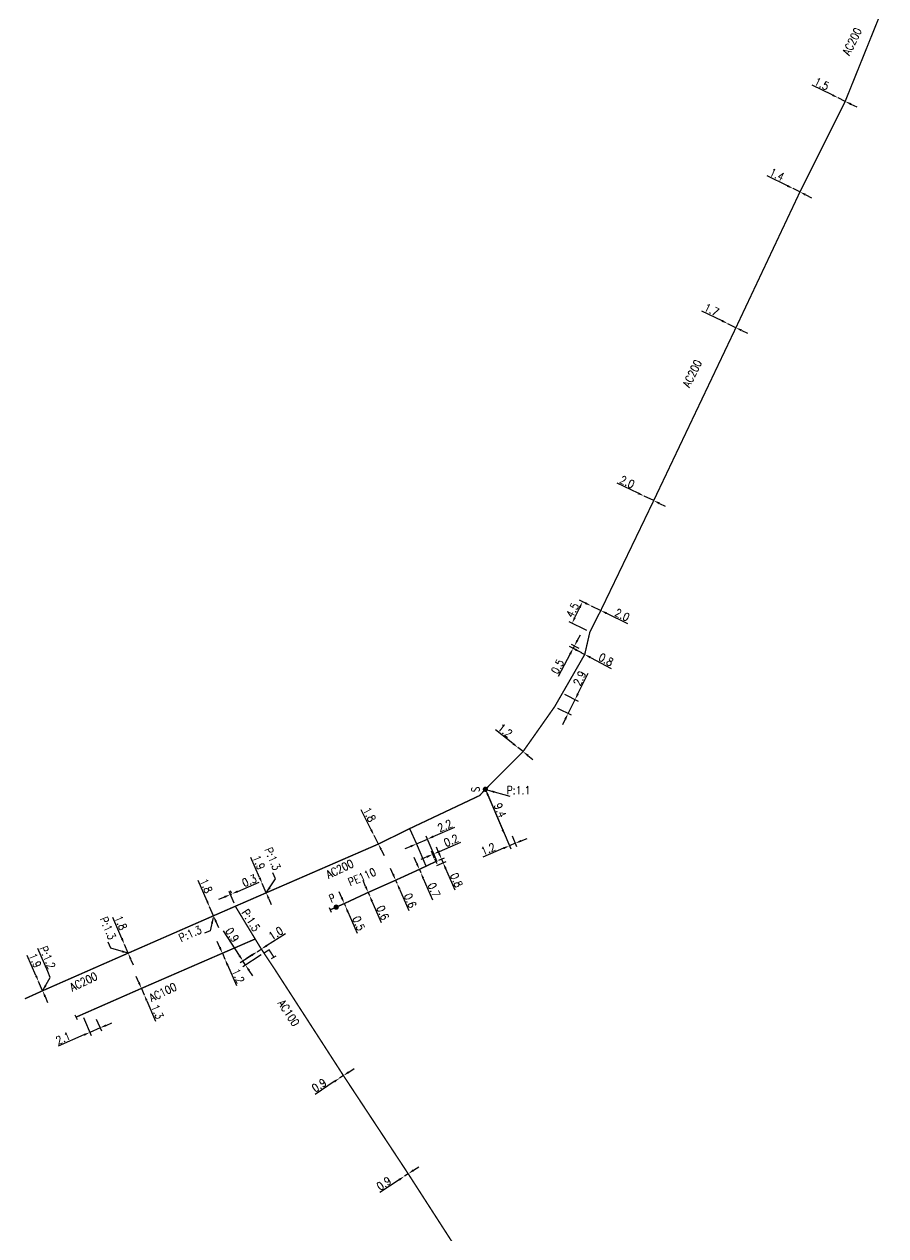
# Model space of a CAD drawing. Header units: millimetres. Extents: x 138998 to 140015, y 127998 to 129006.
# Drawn here: x 138999.9 to 139161.4, y 128271 to 128498.1 of the extents above; entities that cross this region are included whole.
import ezdxf
from ezdxf.enums import TextEntityAlignment as Align

# ---------------------------------------------------------------- set-up
doc = ezdxf.new("R2010")
doc.units = ezdxf.units.MM
doc.header["$PDMODE"] = 34
doc.linetypes.add('L_25_AP', pattern=[2000, 1000, 1000])
doc.linetypes.add('L_25_PE', pattern=[2000, 1000, 1000])
doc.layers.get('0').update_dxf_attribs({"linetype": 'CONTINUOUS'})
doc.layers.get('DEFPOINTS').update_dxf_attribs({"linetype": 'CONTINUOUS'})
for name, color, linetype in [('L_150', 1, 'CONTINUOUS'), ('L_300', 7, 'CONTINUOUS'), ('L_340', 7, 'CONTINUOUS')]:
    doc.layers.add(name, color=color, linetype=linetype)
doc.styles.add('G_ROMANS', font='ROMANS.SHX', dxfattribs={"width": 0.75})
doc.styles.get("Standard").update_dxf_attribs({"font": 'romans.shx', "width": 0.85})
doc.dimstyles.get("Standard").update_dxf_attribs({"dimtxt": 1.5, "dimasz": 1.2, "dimexe": 0.625, "dimexo": 0.625, "dimgap": 0.25, "dimtad": 1, "dimdec": 1, "dimzin": 0, "dimdsep": 46, "dimtxsty": 'Standard', "dimcen": -0.5, "dimadec": 0, "dimazin": 0, "dimtfac": 1, "dimtdec": 1, "dimtmove": 0, "dimatfit": 3, "dimfxl": 0, "dimtolj": 1, "dimtzin": 0, "dimarcsym": 0})

# ---------------------------------------------------------------- blocks, each defined once
blk = doc.blocks.new('*D9')
at = {"layer": 'DEFPOINTS', "color": 0, "linetype": 'Continuous', "transparency": 16777216}
for p in [(139076.47, 128342.54), (139077.06, 128341.19), (139077.55, 128340.57)]:
    blk.add_point(p, dxfattribs=at)
at = {"layer": 'L_340', "color": 0, "linetype": 'Continuous', "lineweight": -2, "transparency": 16777216}
for p, q in [((139077.76, 128343.09), (139081.77, 128344.83)), ((139076.81, 128341.76), (139076.23, 128343.11)), ((139077.3, 128341.14), (139076.41, 128343.19)), ((139076.47, 128342.54), (139076.66, 128342.62)), ((139075.37, 128342.06), (139074.27, 128341.58))]:
    blk.add_line(p, q, dxfattribs=at)
at = {"layer": 'L_340', "color": 0, "linetype": 'Continuous', "transparency": 16777216}
for points in [[(139075.29, 128342.24), (139075.45, 128341.87), (139076.47, 128342.54)], [(139077.68, 128343.28), (139077.84, 128342.91), (139076.66, 128342.62)]]:
    blk.add_solid(points, dxfattribs=at)
at = {"layer": 'L_340', "color": 0, "linetype": 'Continuous', "transparency": 16777216, "insert": (139079.92, 128345.12), "char_height": 1.5, "attachment_point": 5, "rotation": 23.4769}
blk.add_mtext('\\A1;0.2', dxfattribs=at)
blk = doc.blocks.new('*D10')
at = {"layer": 'DEFPOINTS', "color": 0, "linetype": 'Continuous', "transparency": 16777216}
for p in [(139073.44, 128344.5), (139073.44, 128344.5), (139077.55, 128340.57)]:
    blk.add_point(p, dxfattribs=at)
at = {"layer": 'L_150', "color": 0, "linetype": 'Continuous', "lineweight": -2, "transparency": 16777216}
for p, q in [((139076.56, 128345.85), (139080.6, 128347.61)), ((139073.44, 128344.5), (139075.46, 128345.38)), ((139077.3, 128341.14), (139075.21, 128345.95)), ((139072.34, 128344.02), (139071.24, 128343.54))]:
    blk.add_line(p, q, dxfattribs=at)
at = {"layer": 'L_150', "color": 0, "linetype": 'Continuous', "transparency": 16777216}
for points in [[(139072.26, 128344.2), (139072.42, 128343.84), (139073.44, 128344.5)], [(139076.48, 128346.04), (139076.64, 128345.67), (139075.46, 128345.38)]]:
    blk.add_solid(points, dxfattribs=at)
at = {"layer": 'L_150', "color": 0, "linetype": 'Continuous', "transparency": 16777216, "insert": (139078.75, 128347.9), "char_height": 1.5, "attachment_point": 5, "rotation": 23.4769}
blk.add_mtext('\\A1;2.2', dxfattribs=at)
blk = doc.blocks.new('*D11')
at = {"layer": 'DEFPOINTS', "color": 0, "linetype": 'Continuous', "transparency": 16777216}
for p in [(139076.69, 128340.21), (139077.06, 128341.19), (139078.12, 128341.64)]:
    blk.add_point(p, dxfattribs=at)
at = {"layer": 'L_340', "color": 0, "linetype": 'Continuous', "lineweight": -2, "transparency": 16777216}
for p, q in [((139077.64, 128342.74), (139077.16, 128343.85)), ((139077.26, 128340.45), (139078.99, 128341.2)), ((139077.63, 128341.43), (139078.69, 128341.89)), ((139078.12, 128341.64), (139078.42, 128340.96)), ((139078.89, 128339.86), (139080.63, 128335.85))]:
    blk.add_line(p, q, dxfattribs=at)
at = {"layer": 'L_340', "color": 0, "linetype": 'Continuous', "transparency": 16777216}
for points in [[(139077.82, 128342.82), (139077.46, 128342.66), (139078.12, 128341.64)], [(139079.08, 128339.93), (139078.71, 128339.78), (139078.42, 128340.96)]]:
    blk.add_solid(points, dxfattribs=at)
at = {"layer": 'L_340', "color": 0, "linetype": 'Continuous', "transparency": 16777216, "insert": (139080.92, 128337.7), "char_height": 1.5, "attachment_point": 5, "rotation": 293.4769}
blk.add_mtext('\\A1;0.8', dxfattribs=at)
blk = doc.blocks.new('L_340_07')
at = {"color": 0, "linetype": 'Continuous', "const_width": 0.25, "flags": 128}
blk.add_lwpolyline([(0, 0), (1.25, 0)], dxfattribs=at)
at = {"color": 0, "linetype": 'Continuous', "flags": 128}
blk.add_lwpolyline([(1.25, -0.5), (1.25, 0.5)], dxfattribs=at)
at = {"color": 0, "linetype": 'Continuous', "style": 'G_ROMANS', "width": 0.75, "flags": 3}
for tag, p in [('DEF_LEG', (0.72, -3.47)), ('DEF_COUP', (0.72, -5.97)), ('DEF_TYPE', (0.72, -8.47))]:
    blk.add_attdef(tag, text='', height=1.2, dxfattribs=at).set_placement(p, align=Align.MIDDLE)
blk = doc.blocks.new('*D40')
at = {"layer": 'DEFPOINTS', "color": 0, "linetype": 'Continuous', "transparency": 16777216}
for p in [(139059.89, 128333.3), (139059.89, 128333.3), (139060.09, 128332.84)]:
    blk.add_point(p, dxfattribs=at)
at = {"layer": 'L_150', "color": 0, "linetype": 'Continuous', "lineweight": -2, "transparency": 16777216}
for p, q in [((139059.41, 128334.4), (139058.94, 128335.51)), ((139059.89, 128333.3), (139060.09, 128332.84)), ((139060.56, 128331.74), (139062.29, 128327.73))]:
    blk.add_line(p, q, dxfattribs=at)
at = {"layer": 'L_150', "color": 0, "linetype": 'Continuous', "transparency": 16777216}
for points in [[(139059.6, 128334.48), (139059.23, 128334.33), (139059.89, 128333.3)], [(139060.74, 128331.82), (139060.38, 128331.66), (139060.09, 128332.84)]]:
    blk.add_solid(points, dxfattribs=at)
at = {"layer": 'L_150', "color": 0, "linetype": 'Continuous', "transparency": 16777216, "insert": (139062.58, 128329.58), "char_height": 1.5, "attachment_point": 5, "rotation": 293.3363}
blk.add_mtext('\\A1;0.5', dxfattribs=at)
blk = doc.blocks.new('*D41')
at = {"layer": 'DEFPOINTS', "color": 0, "linetype": 'Continuous', "transparency": 16777216}
for p in [(139064.36, 128335.39), (139064.36, 128335.39), (139064.6, 128334.84)]:
    blk.add_point(p, dxfattribs=at)
at = {"layer": 'L_150', "color": 0, "linetype": 'Continuous', "lineweight": -2, "transparency": 16777216}
for p, q in [((139063.89, 128336.5), (139063.41, 128337.6)), ((139064.36, 128335.39), (139064.6, 128334.84)), ((139065.08, 128333.74), (139066.81, 128329.73))]:
    blk.add_line(p, q, dxfattribs=at)
at = {"layer": 'L_150', "color": 0, "linetype": 'Continuous', "transparency": 16777216}
for points in [[(139064.07, 128336.58), (139063.71, 128336.42), (139064.36, 128335.39)], [(139065.26, 128333.82), (139064.89, 128333.66), (139064.6, 128334.84)]]:
    blk.add_solid(points, dxfattribs=at)
at = {"layer": 'L_150', "color": 0, "linetype": 'Continuous', "transparency": 16777216, "insert": (139067.1, 128331.58), "char_height": 1.5, "attachment_point": 5, "rotation": 293.3363}
blk.add_mtext('\\A1;0.6', dxfattribs=at)
blk = doc.blocks.new('*D42')
at = {"layer": 'DEFPOINTS', "color": 0, "linetype": 'Continuous', "transparency": 16777216}
for p in [(139069.52, 128337.68), (139069.52, 128337.68), (139069.76, 128337.13)]:
    blk.add_point(p, dxfattribs=at)
at = {"layer": 'L_150', "color": 0, "linetype": 'Continuous', "lineweight": -2, "transparency": 16777216}
for p, q in [((139069.05, 128338.78), (139068.57, 128339.88)), ((139069.52, 128337.68), (139069.76, 128337.13)), ((139070.24, 128336.03), (139071.97, 128332.01))]:
    blk.add_line(p, q, dxfattribs=at)
at = {"layer": 'L_150', "color": 0, "linetype": 'Continuous', "transparency": 16777216}
for points in [[(139069.23, 128338.86), (139068.87, 128338.7), (139069.52, 128337.68)], [(139070.42, 128336.11), (139070.05, 128335.95), (139069.76, 128337.13)]]:
    blk.add_solid(points, dxfattribs=at)
at = {"layer": 'L_150', "color": 0, "linetype": 'Continuous', "transparency": 16777216, "insert": (139072.26, 128333.86), "char_height": 1.5, "attachment_point": 5, "rotation": 293.3363}
blk.add_mtext('\\A1;0.6', dxfattribs=at)
blk = doc.blocks.new('*D43')
at = {"layer": 'DEFPOINTS', "color": 0, "linetype": 'Continuous', "transparency": 16777216}
for p in [(139073.96, 128339.71), (139073.96, 128339.71), (139074.22, 128339.11)]:
    blk.add_point(p, dxfattribs=at)
at = {"layer": 'L_150', "color": 0, "linetype": 'Continuous', "lineweight": -2, "transparency": 16777216}
for p, q in [((139073.49, 128340.81), (139073.01, 128341.91)), ((139073.96, 128339.71), (139074.22, 128339.11)), ((139074.7, 128338.01), (139076.43, 128333.99))]:
    blk.add_line(p, q, dxfattribs=at)
at = {"layer": 'L_150', "color": 0, "linetype": 'Continuous', "transparency": 16777216}
for points in [[(139073.67, 128340.89), (139073.3, 128340.73), (139073.96, 128339.71)], [(139074.88, 128338.09), (139074.51, 128337.93), (139074.22, 128339.11)]]:
    blk.add_solid(points, dxfattribs=at)
at = {"layer": 'L_150', "color": 0, "linetype": 'Continuous', "transparency": 16777216, "insert": (139076.72, 128335.85), "char_height": 1.5, "attachment_point": 5, "rotation": 293.3363}
blk.add_mtext('\\A1;0.7', dxfattribs=at)
blk = doc.blocks.new('L_300_12')
at = {"color": 0, "linetype": 'Continuous', "const_width": 0.497, "flags": 128}
blk.add_lwpolyline([(-0.25, 0, 1), (0.25, 0, 1)], format="xyb", close=True, dxfattribs=at)
at = {"color": 0, "linetype": 'Continuous', "style": 'G_ROMANS', "width": 0.75}
blk.add_text('P', height=1.5, dxfattribs=at).set_placement((0, 1.85), align=Align.MIDDLE)
at = {"color": 0, "linetype": 'Continuous', "width": 0.75, "flags": 3}
for tag, p in [('DEF_LEG', (0, -5)), ('DEF_COUP', (0, -7.5)), ('DEF_TYPE', (0, -10))]:
    blk.add_attdef(tag, text='', height=1.2, dxfattribs=at).set_placement(p, align=Align.MIDDLE)
blk = doc.blocks.new('*D393')
at = {"layer": 'DEFPOINTS', "color": 0, "linetype": 'Continuous', "transparency": 16777216}
for p in [(139152.47, 128484.35), (139152.47, 128484.35), (139153.81, 128483.69)]:
    blk.add_point(p, dxfattribs=at)
at = {"layer": 'L_150', "color": 0, "linetype": 'Continuous', "lineweight": -2, "transparency": 16777216}
for p, q in [((139151.39, 128484.88), (139147.63, 128486.73)), ((139153.81, 128483.69), (139152.47, 128484.35)), ((139154.89, 128483.16), (139155.97, 128482.63))]:
    blk.add_line(p, q, dxfattribs=at)
at = {"layer": 'L_150', "color": 0, "linetype": 'Continuous', "transparency": 16777216}
for points in [[(139151.48, 128485.06), (139151.3, 128484.7), (139152.47, 128484.35)], [(139154.98, 128483.34), (139154.8, 128482.98), (139153.81, 128483.69)]]:
    blk.add_solid(points, dxfattribs=at)
at = {"layer": 'L_150', "color": 0, "linetype": 'Continuous', "transparency": 16777216, "insert": (139149.41, 128486.97), "char_height": 1.5, "attachment_point": 5, "rotation": 333.8136}
blk.add_mtext('\\A1;1.5', dxfattribs=at)
blk = doc.blocks.new('*D394')
at = {"layer": 'DEFPOINTS', "color": 0, "linetype": 'Continuous', "transparency": 16777216}
for p in [(139144.07, 128467.32), (139144.07, 128467.32), (139145.32, 128466.7)]:
    blk.add_point(p, dxfattribs=at)
at = {"layer": 'L_150', "color": 0, "linetype": 'Continuous', "lineweight": -2, "transparency": 16777216}
for p, q in [((139142.99, 128467.86), (139139.19, 128469.75)), ((139145.32, 128466.7), (139144.07, 128467.32)), ((139146.4, 128466.17), (139147.47, 128465.63))]:
    blk.add_line(p, q, dxfattribs=at)
at = {"layer": 'L_150', "color": 0, "linetype": 'Continuous', "transparency": 16777216}
for points in [[(139143.08, 128468.03), (139142.9, 128467.68), (139144.07, 128467.32)], [(139146.49, 128466.35), (139146.31, 128465.99), (139145.32, 128466.7)]]:
    blk.add_solid(points, dxfattribs=at)
at = {"layer": 'L_150', "color": 0, "linetype": 'Continuous', "transparency": 16777216, "insert": (139141, 128469.96), "char_height": 1.5, "attachment_point": 5, "rotation": 333.6009}
blk.add_mtext('\\A1;1.4', dxfattribs=at)
blk = doc.blocks.new('*D395')
at = {"layer": 'DEFPOINTS', "color": 0, "linetype": 'Continuous', "transparency": 16777216}
for p in [(139131.8, 128442.01), (139131.8, 128442.01), (139133.32, 128441.26)]:
    blk.add_point(p, dxfattribs=at)
at = {"layer": 'L_150', "color": 0, "linetype": 'Continuous', "lineweight": -2, "transparency": 16777216}
for p, q in [((139130.72, 128442.54), (139126.95, 128444.38)), ((139133.32, 128441.26), (139131.8, 128442.01)), ((139134.4, 128440.74), (139135.48, 128440.21))]:
    blk.add_line(p, q, dxfattribs=at)
at = {"layer": 'L_150', "color": 0, "linetype": 'Continuous', "transparency": 16777216}
for points in [[(139130.81, 128442.72), (139130.63, 128442.36), (139131.8, 128442.01)], [(139134.49, 128440.92), (139134.31, 128440.56), (139133.32, 128441.26)]]:
    blk.add_solid(points, dxfattribs=at)
at = {"layer": 'L_150', "color": 0, "linetype": 'Continuous', "transparency": 16777216, "insert": (139128.74, 128444.62), "char_height": 1.5, "attachment_point": 5, "rotation": 333.9444}
blk.add_mtext('\\A1;1.7', dxfattribs=at)
blk = doc.blocks.new('*D396')
at = {"layer": 'DEFPOINTS', "color": 0, "linetype": 'Continuous', "transparency": 16777216}
for p in [(139116.09, 128409.7), (139116.09, 128409.7), (139117.9, 128408.84)]:
    blk.add_point(p, dxfattribs=at)
at = {"layer": 'L_150', "color": 0, "linetype": 'Continuous', "lineweight": -2, "transparency": 16777216}
for p, q in [((139115.01, 128410.22), (139111.06, 128412.1)), ((139117.9, 128408.84), (139116.09, 128409.7)), ((139118.98, 128408.32), (139120.06, 128407.81))]:
    blk.add_line(p, q, dxfattribs=at)
at = {"layer": 'L_150', "color": 0, "linetype": 'Continuous', "transparency": 16777216}
for points in [[(139115.1, 128410.4), (139114.92, 128410.04), (139116.09, 128409.7)], [(139119.07, 128408.5), (139118.9, 128408.14), (139117.9, 128408.84)]]:
    blk.add_solid(points, dxfattribs=at)
at = {"layer": 'L_150', "color": 0, "linetype": 'Continuous', "transparency": 16777216, "insert": (139112.93, 128412.32), "char_height": 1.5, "attachment_point": 5, "rotation": 334.511}
blk.add_mtext('\\A1;2.0', dxfattribs=at)
blk = doc.blocks.new('*D397')
at = {"layer": 'DEFPOINTS', "color": 0, "linetype": 'Continuous', "transparency": 16777216}
for p in [(139106.18, 128389.11), (139106.18, 128389.11), (139107.98, 128388.24)]:
    blk.add_point(p, dxfattribs=at)
at = {"layer": 'L_150', "color": 0, "linetype": 'Continuous', "lineweight": -2, "transparency": 16777216}
for p, q in [((139105.1, 128389.63), (139104.02, 128390.15)), ((139106.18, 128389.11), (139107.98, 128388.24)), ((139109.06, 128387.72), (139112.99, 128385.81))]:
    blk.add_line(p, q, dxfattribs=at)
at = {"layer": 'L_150', "color": 0, "linetype": 'Continuous', "transparency": 16777216}
for points in [[(139105.18, 128389.81), (139105.01, 128389.45), (139106.18, 128389.11)], [(139109.15, 128387.9), (139108.97, 128387.54), (139107.98, 128388.24)]]:
    blk.add_solid(points, dxfattribs=at)
at = {"layer": 'L_150', "color": 0, "linetype": 'Continuous', "transparency": 16777216, "insert": (139112, 128387.4), "char_height": 1.5, "attachment_point": 5, "rotation": 334.2005}
blk.add_mtext('\\A1;2.0', dxfattribs=at)
blk = doc.blocks.new('*D398')
at = {"layer": 'DEFPOINTS', "color": 0, "linetype": 'Continuous', "transparency": 16777216}
for p in [(139104.56, 128389.89), (139106.18, 128389.11), (139105.94, 128384.23)]:
    blk.add_point(p, dxfattribs=at)
at = {"layer": 'L_150', "color": 0, "linetype": 'Continuous', "lineweight": -2, "transparency": 16777216}
for p, q in [((139105.61, 128389.38), (139104, 128390.16)), ((139103.12, 128386.92), (139104.04, 128388.81)), ((139105.37, 128384.5), (139102.04, 128386.11))]:
    blk.add_line(p, q, dxfattribs=at)
at = {"layer": 'L_150', "color": 0, "linetype": 'Continuous', "transparency": 16777216}
for points in [[(139103.86, 128388.9), (139104.22, 128388.72), (139104.56, 128389.89)], [(139102.94, 128387.01), (139103.3, 128386.83), (139102.6, 128385.84)]]:
    blk.add_solid(points, dxfattribs=at)
at = {"layer": 'L_150', "color": 0, "linetype": 'Continuous', "transparency": 16777216, "insert": (139102.68, 128388.3), "char_height": 1.5, "attachment_point": 5, "rotation": 64.2005}
blk.add_mtext('\\A1;4.5', dxfattribs=at)
blk = doc.blocks.new('*D399')
at = {"layer": 'DEFPOINTS', "color": 0, "linetype": 'Continuous', "transparency": 16777216}
for p in [(139103.03, 128381.59), (139104.5, 128380.81), (139104.97, 128380)]:
    blk.add_point(p, dxfattribs=at)
at = {"layer": 'L_150', "color": 0, "linetype": 'Continuous', "lineweight": -2, "transparency": 16777216}
for p, q in [((139103.59, 128382.65), (139104.15, 128383.71)), ((139104.42, 128380.29), (139102.25, 128381.44)), ((139103.95, 128381.11), (139102.48, 128381.88)), ((139103.03, 128381.59), (139102.8, 128381.15)), ((139102.24, 128380.09), (139100.01, 128375.86))]:
    blk.add_line(p, q, dxfattribs=at)
at = {"layer": 'L_150', "color": 0, "linetype": 'Continuous', "transparency": 16777216}
for points in [[(139102.06, 128380.18), (139102.42, 128379.99), (139102.8, 128381.15)], [(139103.42, 128382.74), (139103.77, 128382.56), (139103.03, 128381.59)]]:
    blk.add_solid(points, dxfattribs=at)
at = {"layer": 'L_150', "color": 0, "linetype": 'Continuous', "transparency": 16777216, "insert": (139099.87, 128377.73), "char_height": 1.5, "attachment_point": 5, "rotation": 62.1777}
blk.add_mtext('\\A1;0.5', dxfattribs=at)
blk = doc.blocks.new('*D400')
at = {"layer": 'DEFPOINTS', "color": 0, "linetype": 'Continuous', "transparency": 16777216}
for p in [(139104.27, 128380.37), (139104.27, 128380.37), (139104.97, 128380)]:
    blk.add_point(p, dxfattribs=at)
at = {"layer": 'L_150', "color": 0, "linetype": 'Continuous', "lineweight": -2, "transparency": 16777216}
for p, q in [((139103.21, 128380.93), (139102.14, 128381.49)), ((139104.27, 128380.37), (139104.97, 128380)), ((139106.04, 128379.44), (139109.9, 128377.4))]:
    blk.add_line(p, q, dxfattribs=at)
at = {"layer": 'L_150', "color": 0, "linetype": 'Continuous', "transparency": 16777216}
for points in [[(139103.3, 128381.11), (139103.11, 128380.76), (139104.27, 128380.37)], [(139106.13, 128379.62), (139105.94, 128379.26), (139104.97, 128380)]]:
    blk.add_solid(points, dxfattribs=at)
at = {"layer": 'L_150', "color": 0, "linetype": 'Continuous', "transparency": 16777216, "insert": (139108.97, 128379.02), "char_height": 1.5, "attachment_point": 5, "rotation": 332.1777}
blk.add_mtext('\\A1;0.8', dxfattribs=at)
blk = doc.blocks.new('*D401')
at = {"layer": 'DEFPOINTS', "color": 0, "linetype": 'Continuous', "transparency": 16777216}
for p in [(139100.62, 128372.81), (139099.33, 128370.21), (139103.16, 128371.54)]:
    blk.add_point(p, dxfattribs=at)
at = {"layer": 'L_150', "color": 0, "linetype": 'Continuous', "lineweight": -2, "transparency": 16777216}
for p, q in [((139103.69, 128372.62), (139105.62, 128376.47)), ((139101.18, 128372.53), (139103.72, 128371.26)), ((139099.89, 128369.93), (139102.42, 128368.67)), ((139101.86, 128368.95), (139103.16, 128371.54)), ((139101.32, 128367.88), (139100.79, 128366.8))]:
    blk.add_line(p, q, dxfattribs=at)
at = {"layer": 'L_150', "color": 0, "linetype": 'Continuous', "transparency": 16777216}
for points in [[(139103.51, 128372.71), (139103.87, 128372.53), (139103.16, 128371.54)], [(139101.14, 128367.97), (139101.5, 128367.79), (139101.86, 128368.95)]]:
    blk.add_solid(points, dxfattribs=at)
at = {"layer": 'L_150', "color": 0, "linetype": 'Continuous', "transparency": 16777216, "insert": (139104.03, 128375.53), "char_height": 1.5, "attachment_point": 5, "rotation": 63.4273}
blk.add_mtext('\\A1;2.9', dxfattribs=at)
blk = doc.blocks.new('*D402')
at = {"layer": 'DEFPOINTS', "color": 0, "linetype": 'Continuous', "transparency": 16777216}
for p in [(139092.46, 128362.54), (139092.46, 128362.54), (139093.4, 128361.79)]:
    blk.add_point(p, dxfattribs=at)
at = {"layer": 'L_150', "color": 0, "linetype": 'Continuous', "lineweight": -2, "transparency": 16777216}
for p, q in [((139091.52, 128363.29), (139088.25, 128365.9)), ((139093.4, 128361.79), (139092.46, 128362.54)), ((139094.33, 128361.04), (139095.27, 128360.29))]:
    blk.add_line(p, q, dxfattribs=at)
at = {"layer": 'L_150', "color": 0, "linetype": 'Continuous', "transparency": 16777216}
for points in [[(139091.65, 128363.45), (139091.4, 128363.13), (139092.46, 128362.54)], [(139094.46, 128361.2), (139094.21, 128360.89), (139093.4, 128361.79)]]:
    blk.add_solid(points, dxfattribs=at)
at = {"layer": 'L_150', "color": 0, "linetype": 'Continuous', "transparency": 16777216, "insert": (139090.04, 128365.75), "char_height": 1.5, "attachment_point": 5, "rotation": 321.3961}
blk.add_mtext('\\A1;1.2', dxfattribs=at)
blk = doc.blocks.new('*D403')
at = {"layer": 'DEFPOINTS', "color": 0, "linetype": 'Continuous', "transparency": 16777216}
for p in [(139086.35, 128354.72), (139091.12, 128346.54), (139091.95, 128344.6)]:
    blk.add_point(p, dxfattribs=at)
at = {"layer": 'L_300', "color": 0, "linetype": 'Continuous', "lineweight": -2, "transparency": 16777216}
for p, q in [((139086.6, 128354.15), (139091.09, 128343.55)), ((139091.95, 128344.6), (139090.84, 128344.13)), ((139091.37, 128345.97), (139092.19, 128344.02)), ((139093.05, 128345.07), (139094.16, 128345.53)), ((139089.74, 128343.66), (139085.88, 128342.03))]:
    blk.add_line(p, q, dxfattribs=at)
at = {"layer": 'L_300', "color": 0, "linetype": 'Continuous', "transparency": 16777216}
for points in [[(139092.98, 128345.25), (139093.13, 128344.88), (139091.95, 128344.6)], [(139089.66, 128343.85), (139089.82, 128343.48), (139090.84, 128344.13)]]:
    blk.add_solid(points, dxfattribs=at)
at = {"layer": 'L_300', "color": 0, "linetype": 'Continuous', "transparency": 16777216, "insert": (139086.87, 128343.53), "char_height": 1.5, "attachment_point": 5, "rotation": 22.9738}
blk.add_mtext('\\A1;1.2', dxfattribs=at)
blk = doc.blocks.new('*D404')
at = {"layer": 'DEFPOINTS', "color": 0, "linetype": 'Continuous', "transparency": 16777216}
for p in [(139086.35, 128354.72), (139090.02, 128346.07), (139090.02, 128346.07)]:
    blk.add_point(p, dxfattribs=at)
at = {"layer": 'L_300', "color": 0, "linetype": 'Continuous', "lineweight": -2, "transparency": 16777216}
blk.add_line((139086.82, 128353.62), (139089.55, 128347.17), dxfattribs=at)
at = {"layer": 'L_300', "color": 0, "linetype": 'Continuous', "transparency": 16777216}
for points in [[(139087.01, 128353.7), (139086.64, 128353.54), (139086.35, 128354.72)], [(139089.74, 128347.25), (139089.37, 128347.09), (139090.02, 128346.07)]]:
    blk.add_solid(points, dxfattribs=at)
at = {"layer": 'L_300', "color": 0, "linetype": 'Continuous', "transparency": 16777216, "insert": (139089.11, 128350.79), "char_height": 1.5, "attachment_point": 5, "rotation": 292.9738}
blk.add_mtext('\\A1;9.4', dxfattribs=at)
blk = doc.blocks.new('*D405')
at = {"layer": 'DEFPOINTS', "color": 0, "linetype": 'Continuous', "transparency": 16777216}
for p in [(139065.46, 128346.07), (139065.46, 128346.07), (139066.28, 128344.46)]:
    blk.add_point(p, dxfattribs=at)
at = {"layer": 'L_150', "color": 0, "linetype": 'Continuous', "lineweight": -2, "transparency": 16777216}
for p, q in [((139064.92, 128347.14), (139063.03, 128350.88)), ((139066.28, 128344.46), (139065.46, 128346.07)), ((139066.82, 128343.39), (139067.36, 128342.32))]:
    blk.add_line(p, q, dxfattribs=at)
at = {"layer": 'L_150', "color": 0, "linetype": 'Continuous', "transparency": 16777216}
for points in [[(139065.1, 128347.23), (139064.74, 128347.05), (139065.46, 128346.07)], [(139067, 128343.48), (139066.64, 128343.3), (139066.28, 128344.46)]]:
    blk.add_solid(points, dxfattribs=at)
at = {"layer": 'L_150', "color": 0, "linetype": 'Continuous', "transparency": 16777216, "insert": (139064.6, 128349.99), "char_height": 1.5, "attachment_point": 5, "rotation": 296.8624}
blk.add_mtext('\\A1;1.8', dxfattribs=at)
blk = doc.blocks.new('*D406')
at = {"layer": 'DEFPOINTS', "color": 0, "linetype": 'Continuous', "transparency": 16777216}
for p in [(139044.49, 128337.07), (139044.49, 128337.07), (139045.25, 128335.32)]:
    blk.add_point(p, dxfattribs=at)
at = {"layer": 'L_150', "color": 0, "linetype": 'Continuous', "lineweight": -2, "transparency": 16777216}
for p, q in [((139044.02, 128338.17), (139042.38, 128341.96)), ((139045.25, 128335.32), (139044.49, 128337.07)), ((139045.72, 128334.22), (139046.2, 128333.12))]:
    blk.add_line(p, q, dxfattribs=at)
at = {"layer": 'L_150', "color": 0, "linetype": 'Continuous', "transparency": 16777216}
for points in [[(139044.2, 128338.25), (139043.83, 128338.09), (139044.49, 128337.07)], [(139045.91, 128334.3), (139045.54, 128334.14), (139045.25, 128335.32)]]:
    blk.add_solid(points, dxfattribs=at)
at = {"layer": 'L_150', "color": 0, "linetype": 'Continuous', "transparency": 16777216, "insert": (139043.88, 128341.01), "char_height": 1.5, "attachment_point": 5, "rotation": 293.3871}
blk.add_mtext('\\A1;1.9', dxfattribs=at)
blk = doc.blocks.new('*D407')
at = {"layer": 'DEFPOINTS', "color": 0, "linetype": 'Continuous', "transparency": 16777216}
for p in [(139038.8, 128335.12), (139039, 128334.65), (139039.46, 128332.8)]:
    blk.add_point(p, dxfattribs=at)
at = {"layer": 'L_150', "color": 0, "linetype": 'Continuous', "lineweight": -2, "transparency": 16777216}
for p, q in [((139039.22, 128333.38), (139038.28, 128335.58)), ((139038.76, 128335.23), (139038.56, 128335.69)), ((139039.91, 128335.59), (139043.94, 128337.29)), ((139037.42, 128334.53), (139036.32, 128334.07)), ((139038.53, 128335), (139038.8, 128335.12))]:
    blk.add_line(p, q, dxfattribs=at)
at = {"layer": 'L_150', "color": 0, "linetype": 'Continuous', "transparency": 16777216}
for points in [[(139039.83, 128335.77), (139039.99, 128335.4), (139038.8, 128335.12)], [(139037.35, 128334.72), (139037.5, 128334.35), (139038.53, 128335)]]:
    blk.add_solid(points, dxfattribs=at)
at = {"layer": 'L_150', "color": 0, "linetype": 'Continuous', "transparency": 16777216, "insert": (139042.09, 128337.59), "char_height": 1.5, "attachment_point": 5, "rotation": 22.9291}
blk.add_mtext('\\A1;0.3', dxfattribs=at)
blk = doc.blocks.new('*D408')
at = {"layer": 'DEFPOINTS', "color": 0, "linetype": 'Continuous', "transparency": 16777216}
for p in [(139034.64, 128332.66), (139034.64, 128332.66), (139035.36, 128331.01)]:
    blk.add_point(p, dxfattribs=at)
at = {"layer": 'L_150', "color": 0, "linetype": 'Continuous', "lineweight": -2, "transparency": 16777216}
for p, q in [((139034.16, 128333.76), (139032.49, 128337.61)), ((139035.36, 128331.01), (139034.64, 128332.66)), ((139035.83, 128329.91), (139036.31, 128328.81))]:
    blk.add_line(p, q, dxfattribs=at)
at = {"layer": 'L_150', "color": 0, "linetype": 'Continuous', "transparency": 16777216}
for points in [[(139034.34, 128333.84), (139033.98, 128333.68), (139034.64, 128332.66)], [(139036.02, 128329.99), (139035.65, 128329.83), (139035.36, 128331.01)]]:
    blk.add_solid(points, dxfattribs=at)
at = {"layer": 'L_150', "color": 0, "linetype": 'Continuous', "transparency": 16777216, "insert": (139034, 128336.63), "char_height": 1.5, "attachment_point": 5, "rotation": 293.4762}
blk.add_mtext('\\A1;1.8', dxfattribs=at)
blk = doc.blocks.new('*D409')
at = {"layer": 'DEFPOINTS', "color": 0, "linetype": 'Continuous', "transparency": 16777216}
for p in [(139018.65, 128325.66), (139018.65, 128325.66), (139019.36, 128324.01)]:
    blk.add_point(p, dxfattribs=at)
at = {"layer": 'L_150', "color": 0, "linetype": 'Continuous', "lineweight": -2, "transparency": 16777216}
for p, q in [((139018.17, 128326.77), (139016.5, 128330.68)), ((139019.36, 128324.01), (139018.65, 128325.66)), ((139019.83, 128322.91), (139020.3, 128321.8))]:
    blk.add_line(p, q, dxfattribs=at)
at = {"layer": 'L_150', "color": 0, "linetype": 'Continuous', "transparency": 16777216}
for points in [[(139018.36, 128326.85), (139017.99, 128326.69), (139018.65, 128325.66)], [(139020.01, 128322.99), (139019.65, 128322.83), (139019.36, 128324.01)]]:
    blk.add_solid(points, dxfattribs=at)
at = {"layer": 'L_150', "color": 0, "linetype": 'Continuous', "transparency": 16777216, "insert": (139018, 128329.7), "char_height": 1.5, "attachment_point": 5, "rotation": 293.2272}
blk.add_mtext('\\A1;1.8', dxfattribs=at)
blk = doc.blocks.new('*D410')
at = {"layer": 'DEFPOINTS', "color": 0, "linetype": 'Continuous', "transparency": 16777216}
for p in [(139002.56, 128318.7), (139002.56, 128318.7), (139003.32, 128316.96)]:
    blk.add_point(p, dxfattribs=at)
at = {"layer": 'L_150', "color": 0, "linetype": 'Continuous', "lineweight": -2, "transparency": 16777216}
for p, q in [((139002.08, 128319.8), (139000.44, 128323.59)), ((139003.32, 128316.96), (139002.56, 128318.7)), ((139003.79, 128315.86), (139004.27, 128314.76))]:
    blk.add_line(p, q, dxfattribs=at)
at = {"layer": 'L_150', "color": 0, "linetype": 'Continuous', "transparency": 16777216}
for points in [[(139002.26, 128319.88), (139001.9, 128319.72), (139002.56, 128318.7)], [(139003.98, 128315.94), (139003.61, 128315.78), (139003.32, 128316.96)]]:
    blk.add_solid(points, dxfattribs=at)
at = {"layer": 'L_150', "color": 0, "linetype": 'Continuous', "transparency": 16777216, "insert": (139001.94, 128322.64), "char_height": 1.5, "attachment_point": 5, "rotation": 293.4581}
blk.add_mtext('\\A1;1.9', dxfattribs=at)
blk = doc.blocks.new('L_300_11')
at = {"color": 0, "linetype": 'Continuous', "const_width": 0.497, "flags": 128}
blk.add_lwpolyline([(-0.25, 0, 1), (0.25, 0, 1)], format="xyb", close=True, dxfattribs=at)
at = {"color": 0, "linetype": 'Continuous', "style": 'G_ROMANS', "width": 0.75}
blk.add_text('S', height=1.5, dxfattribs=at).set_placement((0, 1.85), align=Align.MIDDLE)
at = {"color": 0, "linetype": 'Continuous', "width": 0.75, "flags": 3}
for tag, p in [('DEF_LEG', (0, -5)), ('DEF_COUP', (0, -7.5)), ('DEF_TYPE', (0, -10))]:
    blk.add_attdef(tag, text='', height=1.2, dxfattribs=at).set_placement(p, align=Align.MIDDLE)
blk = doc.blocks.new('*D411')
at = {"layer": 'DEFPOINTS', "color": 0, "linetype": 'Continuous', "transparency": 16777216}
for p in [(139043.53, 128324.25), (139040.88, 128322.54), (139044.83, 128324.02)]:
    blk.add_point(p, dxfattribs=at)
at = {"layer": 'L_150', "color": 0, "linetype": 'Continuous', "lineweight": -2, "transparency": 16777216}
for p, q in [((139040.23, 128323.54), (139037.21, 128328.21)), ((139043, 128323.91), (139040.35, 128322.2)), ((139044.3, 128323.68), (139040.84, 128321.44)), ((139041.37, 128321.78), (139040.88, 128322.54)), ((139042.02, 128320.77), (139042.67, 128319.77))]:
    blk.add_line(p, q, dxfattribs=at)
at = {"layer": 'L_150', "color": 0, "linetype": 'Continuous', "transparency": 16777216}
for points in [[(139040.4, 128323.65), (139040.06, 128323.44), (139040.88, 128322.54)], [(139042.19, 128320.88), (139041.85, 128320.67), (139041.37, 128321.78)]]:
    blk.add_solid(points, dxfattribs=at)
at = {"layer": 'L_150', "color": 0, "linetype": 'Continuous', "transparency": 16777216, "insert": (139038.89, 128327.44), "char_height": 1.5, "attachment_point": 5, "rotation": 302.9144}
blk.add_mtext('\\A1;0.9', dxfattribs=at)
blk = doc.blocks.new('*D412')
at = {"layer": 'DEFPOINTS', "color": 0, "linetype": 'Continuous', "transparency": 16777216}
for p in [(139037.03, 128323.99), (139037.51, 128322.89), (139037.51, 128322.89)]:
    blk.add_point(p, dxfattribs=at)
at = {"layer": 'L_150', "color": 0, "linetype": 'Continuous', "lineweight": -2, "transparency": 16777216}
for p, q in [((139036.54, 128325.08), (139036.06, 128326.18)), ((139037.03, 128323.99), (139037.51, 128322.89)), ((139038, 128321.79), (139039.69, 128317.96))]:
    blk.add_line(p, q, dxfattribs=at)
at = {"layer": 'L_150', "color": 0, "linetype": 'Continuous', "transparency": 16777216}
for points in [[(139036.73, 128325.17), (139036.36, 128325), (139037.03, 128323.99)], [(139038.18, 128321.87), (139037.81, 128321.71), (139037.51, 128322.89)]]:
    blk.add_solid(points, dxfattribs=at)
at = {"layer": 'L_150', "color": 0, "linetype": 'Continuous', "transparency": 16777216, "insert": (139040, 128319.73), "char_height": 1.5, "attachment_point": 5, "rotation": 293.799}
blk.add_mtext('\\A1;1.2', dxfattribs=at)
blk = doc.blocks.new('*D413')
at = {"layer": 'DEFPOINTS', "color": 0, "linetype": 'Continuous', "transparency": 16777216}
for p in [(139021.85, 128317.4), (139022.37, 128316.2), (139022.37, 128316.2)]:
    blk.add_point(p, dxfattribs=at)
at = {"layer": 'L_150', "color": 0, "linetype": 'Continuous', "lineweight": -2, "transparency": 16777216}
for p, q in [((139021.37, 128318.5), (139020.89, 128319.6)), ((139021.85, 128317.4), (139022.37, 128316.2)), ((139022.85, 128315.1), (139024.52, 128311.26))]:
    blk.add_line(p, q, dxfattribs=at)
at = {"layer": 'L_150', "color": 0, "linetype": 'Continuous', "transparency": 16777216}
for points in [[(139021.55, 128318.58), (139021.18, 128318.42), (139021.85, 128317.4)], [(139023.03, 128315.18), (139022.66, 128315.02), (139022.37, 128316.2)]]:
    blk.add_solid(points, dxfattribs=at)
at = {"layer": 'L_150', "color": 0, "linetype": 'Continuous', "transparency": 16777216, "insert": (139024.84, 128313.03), "char_height": 1.5, "attachment_point": 5, "rotation": 293.5547}
blk.add_mtext('\\A1;1.3', dxfattribs=at)
blk = doc.blocks.new('*D414')
at = {"layer": 'DEFPOINTS', "color": 0, "linetype": 'Continuous', "transparency": 16777216}
for p in [(139010.73, 128312.51), (139013.14, 128312.22), (139014.11, 128309.99)]:
    blk.add_point(p, dxfattribs=at)
at = {"layer": 'L_340', "color": 0, "linetype": 'Continuous', "lineweight": -2, "transparency": 16777216}
for p, q in [((139010.98, 128311.94), (139012.43, 128308.58)), ((139013.39, 128311.64), (139014.36, 128309.42)), ((139015.21, 128310.47), (139016.31, 128310.95)), ((139011.08, 128308.68), (139006.27, 128306.59)), ((139014.11, 128309.99), (139012.18, 128309.16))]:
    blk.add_line(p, q, dxfattribs=at)
at = {"layer": 'L_340', "color": 0, "linetype": 'Continuous', "transparency": 16777216}
for points in [[(139015.13, 128310.66), (139015.29, 128310.29), (139014.11, 128309.99)], [(139011, 128308.86), (139011.16, 128308.5), (139012.18, 128309.16)]]:
    blk.add_solid(points, dxfattribs=at)
at = {"layer": 'L_340', "color": 0, "linetype": 'Continuous', "transparency": 16777216, "insert": (139007.16, 128308.07), "char_height": 1.5, "attachment_point": 5, "rotation": 23.4657}
blk.add_mtext('\\A1;2.1', dxfattribs=at)
blk = doc.blocks.new('*D492')
at = {"layer": 'DEFPOINTS', "color": 0, "linetype": 'Continuous', "transparency": 16777216}
for p in [(139071.16, 128282.18), (139071.16, 128282.18), (139071.87, 128282.65)]:
    blk.add_point(p, dxfattribs=at)
at = {"layer": 'L_150', "color": 0, "linetype": 'Continuous', "lineweight": -2, "transparency": 16777216}
for p, q in [((139072.87, 128283.31), (139073.87, 128283.98)), ((139070.16, 128281.52), (139066.56, 128279.14)), ((139071.87, 128282.65), (139071.16, 128282.18))]:
    blk.add_line(p, q, dxfattribs=at)
at = {"layer": 'L_150', "color": 0, "linetype": 'Continuous', "transparency": 16777216}
for points in [[(139072.76, 128283.48), (139072.98, 128283.15), (139071.87, 128282.65)], [(139070.05, 128281.69), (139070.27, 128281.35), (139071.16, 128282.18)]]:
    blk.add_solid(points, dxfattribs=at)
at = {"layer": 'L_150', "color": 0, "linetype": 'Continuous', "transparency": 16777216, "insert": (139067.31, 128280.83), "char_height": 1.5, "attachment_point": 5, "rotation": 33.535}
blk.add_mtext('\\A1;0.9', dxfattribs=at)
blk = doc.blocks.new('*D493')
at = {"layer": 'DEFPOINTS', "color": 0, "linetype": 'Continuous', "transparency": 16777216}
for p in [(139059.02, 128300.58), (139059.02, 128300.58), (139059.73, 128301.05)]:
    blk.add_point(p, dxfattribs=at)
at = {"layer": 'L_150', "color": 0, "linetype": 'Continuous', "lineweight": -2, "transparency": 16777216}
for p, q in [((139060.73, 128301.71), (139061.73, 128302.37)), ((139058.02, 128299.92), (139054.42, 128297.54)), ((139059.73, 128301.05), (139059.02, 128300.58))]:
    blk.add_line(p, q, dxfattribs=at)
at = {"layer": 'L_150', "color": 0, "linetype": 'Continuous', "transparency": 16777216}
for points in [[(139060.62, 128301.88), (139060.84, 128301.54), (139059.73, 128301.05)], [(139057.91, 128300.09), (139058.13, 128299.75), (139059.02, 128300.58)]]:
    blk.add_solid(points, dxfattribs=at)
at = {"layer": 'L_150', "color": 0, "linetype": 'Continuous', "transparency": 16777216, "insert": (139055.17, 128299.24), "char_height": 1.5, "attachment_point": 5, "rotation": 33.4213}
blk.add_mtext('\\A1;0.9', dxfattribs=at)
blk = doc.blocks.new('*D494')
at = {"layer": 'DEFPOINTS', "color": 0, "linetype": 'Continuous', "transparency": 16777216}
for p in [(139043.53, 128324.25), (139043.53, 128324.25), (139044.33, 128324.77)]:
    blk.add_point(p, dxfattribs=at)
at = {"layer": 'L_150', "color": 0, "linetype": 'Continuous', "lineweight": -2, "transparency": 16777216}
for p, q in [((139045.33, 128325.42), (139048.85, 128327.7)), ((139043.53, 128324.25), (139044.33, 128324.77)), ((139042.52, 128323.6), (139041.51, 128322.95))]:
    blk.add_line(p, q, dxfattribs=at)
at = {"layer": 'L_150', "color": 0, "linetype": 'Continuous', "transparency": 16777216}
for points in [[(139042.41, 128323.77), (139042.63, 128323.43), (139043.53, 128324.25)], [(139045.23, 128325.59), (139045.44, 128325.25), (139044.33, 128324.77)]]:
    blk.add_solid(points, dxfattribs=at)
at = {"layer": 'L_150', "color": 0, "linetype": 'Continuous', "transparency": 16777216, "insert": (139047.05, 128327.72), "char_height": 1.5, "attachment_point": 5, "rotation": 32.9144}
blk.add_mtext('\\A1;1.0', dxfattribs=at)

msp = doc.modelspace()

# ---------------------------------------------------------------- linework, layer by layer
at = {"layer": 'L_150', "linetype": 'L_25_AP', "const_width": 0.25, "flags": 128}
msp.add_lwpolyline([(139000, 128315.45), (139003.32, 128316.96), (139019.36, 128324.01), (139035.36, 128331.01), (139039.46, 128332.8), (139045.25, 128335.32), (139066.28, 128344.46), (139072.14, 128347.35), (139085.18, 128353.51, 0.095039), (139085.33, 128353.63), (139086.35, 128354.72), (139093.4, 128361.79), (139099.33, 128370.21), (139104.97, 128380), (139105.94, 128384.23), (139107.98, 128388.24), (139117.9, 128408.84), (139133.32, 128441.26), (139145.32, 128466.7), (139153.81, 128483.69), (139161.29, 128502.25)], format="xyb", dxfattribs=at)
at = {"layer": 'L_150', "linetype": 'L_25_PE', "flags": 128}
msp.add_lwpolyline([(139075.22, 128340.31, 0.25, 0.25, 0), (139073.44, 128344.5, 0.25, 0.25, 0), (139072.41, 128346.78, 0.25, 0.25, 0), (139072.14, 128347.35, 0, 0, 0)], format="xyseb", dxfattribs=at)
at = {"layer": 'L_150', "linetype": 'L_25_PE', "const_width": 0.25, "flags": 128}
msp.add_lwpolyline([(139075.93, 128340.65), (139073.96, 128339.71), (139069.52, 128337.68), (139064.36, 128335.39), (139059.89, 128333.3), (139058.37, 128332.63)], dxfattribs=at)
at = {"layer": 'L_150', "linetype": 'L_25_AP', "flags": 128}
msp.add_lwpolyline([(139104.02, 128233.42, 0.25, 0.25, 0), (139083.88, 128264.02, 0.25, 0.25, 0), (139071.87, 128282.65, 0.25, 0.25, 0), (139059.73, 128301.05, 0.25, 0.25, 0), (139059.73, 128301.05, 0.25, 0.25, 0), (139046.99, 128320.76, 0.25, 0.25, 0), (139046.82, 128321.02, 0.25, 0.25, 0), (139044.83, 128324.02, 0.25, 0.25, 0), (139044.33, 128324.77, 0.25, 0.25, 0), (139043.18, 128326.66, 0.25, 0.25, 0), (139039.46, 128332.8, 0, 0, 0)], format="xyseb", dxfattribs=at)
at = {"layer": 'L_150', "linetype": 'L_25_AP', "const_width": 0.25, "flags": 128}
for points in [[(139010.73, 128312.51), (139021.85, 128317.4), (139037.03, 128323.99), (139043.18, 128326.66)], [(139046, 128324.3), (139045.78, 128324.63), (139044.83, 128324.02)]]:
    msp.add_lwpolyline(points, dxfattribs=at)

# ---------------------------------------------------------------- block references
at = {"layer": 'L_300'}
for name, p, rotation in [('L_300_11', (139086.35, 128354.72), 90.89224908631444), ('L_300_12', (139058.37, 128332.63), 23.87947383360305)]:
    msp.add_blockref(name, p, dxfattribs=dict(at, rotation=rotation))
at = {"layer": 'L_340'}
for p, rotation in [((139075.93, 128340.65), 25.52206075925741), ((139058.37, 128332.63), 203.8794738333309), ((139046, 128324.3), 303.4213166745253), ((139010.73, 128312.51), 203.7026907531221)]:
    msp.add_blockref('L_340_07', p, dxfattribs=dict(at, rotation=rotation))

# ---------------------------------------------------------------- texts
at = {"layer": 'L_150', "linetype": 'Continuous', "width": 0.85}
for s, rotation, p in [('AC200', 63.7852, (139154.59, 128492.16)), ('AC200', 63.7852, (139124.6, 128429.91)), ('AC200', 25.6946, (139056.94, 128337.93)), ('PE110', 23.5226, (139061, 128336.51)), ('AC200', 25.6946, (139008.9, 128316.81)), ('AC100', 25.6946, (139023.76, 128314.83)), ('AC100', 303.2775, (139047.35, 128314.64))]:
    msp.add_text(s, height=1.5, rotation=rotation, dxfattribs=at).set_placement(p)
at = {"layer": 'L_150', "linetype": 'Continuous', "char_height": 1.5}
for s, insert, attachment_point, rotation in [('P:1.3', (139046.65, 128339.38), 9, 293.3871), ('\\A1;P:1.5', (139041.83, 128332.45), 1, 302.0058), ('P:1.3', (139015.76, 128326.38), 9, 293.2272), ('P:1.3', (139033.32, 128327.86), 9, 23.8568), ('P:1.2', (139004.43, 128320.87), 9, 293.2272)]:
    msp.add_mtext(s, dxfattribs=dict(at, insert=insert, attachment_point=attachment_point, rotation=rotation))
at = {"layer": 'L_300', "linetype": 'Continuous', "insert": (139090.34, 128353.8), "char_height": 1.5, "attachment_point": 7}
msp.add_mtext('P:1.1', dxfattribs=at)

# ---------------------------------------------------------------- dimensions: what is measured, and where the dimension line sits
at = {"layer": 'L_150', "linetype": 'Continuous'}
for base, p1, p2, angle, picture, middle in [((139152.47, 128484.35), (139153.81, 128483.69), (139152.47, 128484.35), 333.8136, '*D393', (139148.97, 128486.07)), ((139144.07, 128467.32), (139145.32, 128466.7), (139144.07, 128467.32), 333.6009, '*D394', (139140.55, 128469.07)), ((139131.8, 128442.01), (139133.32, 128441.26), (139131.8, 128442.01), 333.9444, '*D395', (139128.3, 128443.72)), ((139116.09, 128409.7), (139117.9, 128408.84), (139116.09, 128409.7), 334.511, '*D396', (139112.49, 128411.42)), ((139104.56, 128389.89), (139105.94, 128384.23), (139106.18, 128389.11), 244.2005, '*D398', (139103.58, 128387.87)), ((139106.18, 128389.11), (139107.98, 128388.24), (139106.18, 128389.11), 334.2005, '*D397', (139111.57, 128386.5)), ((139103.03, 128381.59), (139104.97, 128380), (139104.5, 128380.81), 242.1777, '*D399', (139100.75, 128377.26)), ((139104.27, 128380.37), (139104.97, 128380), (139104.27, 128380.37), 332.1777, '*D400', (139108.5, 128378.14)), ((139103.16, 128371.54), (139099.33, 128370.21), (139100.62, 128372.81), 243.4273, '*D401', (139104.93, 128375.08)), ((139092.46, 128362.54), (139093.4, 128361.79), (139092.46, 128362.54), 321.3961, '*D402', (139089.41, 128364.97)), ((139065.46, 128346.07), (139066.28, 128344.46), (139065.46, 128346.07), 296.8624, '*D405', (139063.7, 128349.54)), ((139073.44, 128344.5), (139077.55, 128340.57), (139073.44, 128344.5), 23.4769, '*D10', (139079.15, 128346.98)), ((139044.49, 128337.07), (139045.25, 128335.32), (139044.49, 128337.07), 293.3871, '*D406', (139042.96, 128340.61)), ((139073.9625, 128339.706), (139074.22, 128339.1091), (139073.9625, 128339.706), 113.3363, '*D43', (139075.7989, 128335.4495)), ((139034.64, 128332.66), (139035.36, 128331.01), (139034.64, 128332.66), 293.4762, '*D408', (139033.09, 128336.24)), ((139038.8, 128335.12), (139039.46, 128332.8), (139039, 128334.65), 202.9291, '*D407', (139042.47, 128336.67)), ((139069.52, 128337.68), (139069.76, 128337.13), (139069.52, 128337.68), 113.3363, '*D42', (139071.34, 128333.47)), ((139059.89, 128333.3), (139060.09, 128332.84), (139059.89, 128333.3), 113.3363, '*D40', (139061.66, 128329.18)), ((139064.36, 128335.39), (139064.6, 128334.84), (139064.36, 128335.39), 113.3363, '*D41', (139066.18, 128331.18)), ((139018.65, 128325.66), (139019.36, 128324.01), (139018.65, 128325.66), 293.2272, '*D409', (139017.08, 128329.31)), ((139040.88, 128322.54), (139044.83, 128324.02), (139043.53, 128324.25), 302.9144, '*D411', (139038.05, 128326.9)), ((139043.53, 128324.25), (139044.33, 128324.77), (139043.53, 128324.25), 32.9144, '*D494', (139047.6, 128326.88)), ((139002.56, 128318.7), (139003.32, 128316.96), (139002.56, 128318.7), 293.4581, '*D410', (139001.02, 128322.24)), ((139037.51, 128322.89), (139037.03, 128323.99), (139037.51, 128322.89), 113.799, '*D412', (139039.08, 128319.33)), ((139022.37, 128316.2), (139021.85, 128317.4), (139022.37, 128316.2), 113.5547, '*D413', (139023.92, 128312.63)), ((139059.02183, 128300.57947), (139059.73127, 128301.04764), (139059.02183, 128300.57947), 33.42126, '*D493', (139055.72051, 128298.40089)), ((139071.16, 128282.18), (139071.87, 128282.65), (139071.16, 128282.18), 33.535, '*D492', (139067.86, 128280))]:
    dim = msp.add_linear_dim(base=base, p1=p1, p2=p2, angle=angle, dimstyle='Standard', dxfattribs=at)
    dim.commit()
    dim.dimension.update_dxf_attribs({"geometry": picture, "text_midpoint": middle, "dimtype": 160})
at = {"layer": 'L_300', "linetype": 'Continuous'}
for base, p2, angle, picture, middle in [((139091.95, 128344.6), (139091.12, 128346.54), 202.9738, '*D403', (139087.26, 128342.61)), ((139090.02, 128346.07), (139090.02, 128346.07), 112.9738, '*D404', (139088.19, 128350.39))]:
    dim = msp.add_linear_dim(base=base, p1=(139086.35, 128354.72), p2=p2, angle=angle, dimstyle='Standard', dxfattribs=at)
    dim.commit()
    dim.dimension.update_dxf_attribs({"geometry": picture, "text_midpoint": middle, "dimtype": 160})
at = {"layer": 'L_340', "linetype": 'Continuous'}
for base, p1, p2, angle, picture, middle in [((139076.47, 128342.54), (139077.55, 128340.57), (139077.06, 128341.19), 23.4769, '*D9', (139080.31, 128344.2)), ((139078.12, 128341.64), (139076.69, 128340.21), (139077.06, 128341.19), 113.4769, '*D11', (139080, 128337.3)), ((139014.11, 128309.99), (139010.73, 128312.51), (139013.14, 128312.22), 203.4657, '*D414', (139007.56, 128307.15))]:
    dim = msp.add_linear_dim(base=base, p1=p1, p2=p2, angle=angle, dimstyle='Standard', dxfattribs=at)
    dim.commit()
    dim.dimension.update_dxf_attribs({"geometry": picture, "text_midpoint": middle, "dimtype": 160})

# ---------------------------------------------------------------- leaders
at = {"layer": 'L_150', "linetype": 'Continuous'}
for points in [[(139045.25, 128335.32), (139047, 128337.95), (139046.52, 128339.05)], [(139035.33, 128330.72), (139034.75, 128328.22), (139033.65, 128327.74)], [(139019.36, 128324.01), (139016.11, 128324.95), (139015.63, 128326.05)]]:
    msp.add_leader(points, dimstyle='Standard', dxfattribs=at)
at = {"layer": 'L_150', "linetype": 'Continuous', "annotation_type": 0, "has_hookline": 1, "hookline_direction": 1, "text_width": 4.49, "horizontal_direction": (0.394378, -0.918948, 0)}
msp.add_leader([(139003.32, 128316.96), (139004.77, 128319.43), (139004.3, 128320.54)], dimstyle='Standard', dxfattribs=at)
at = {"layer": 'L_300', "linetype": 'Continuous'}
msp.add_leader([(139086.86, 128354.53), (139090.91, 128353.46)], dimstyle='Standard', dxfattribs=at)

doc.saveas('drawing.dxf')
